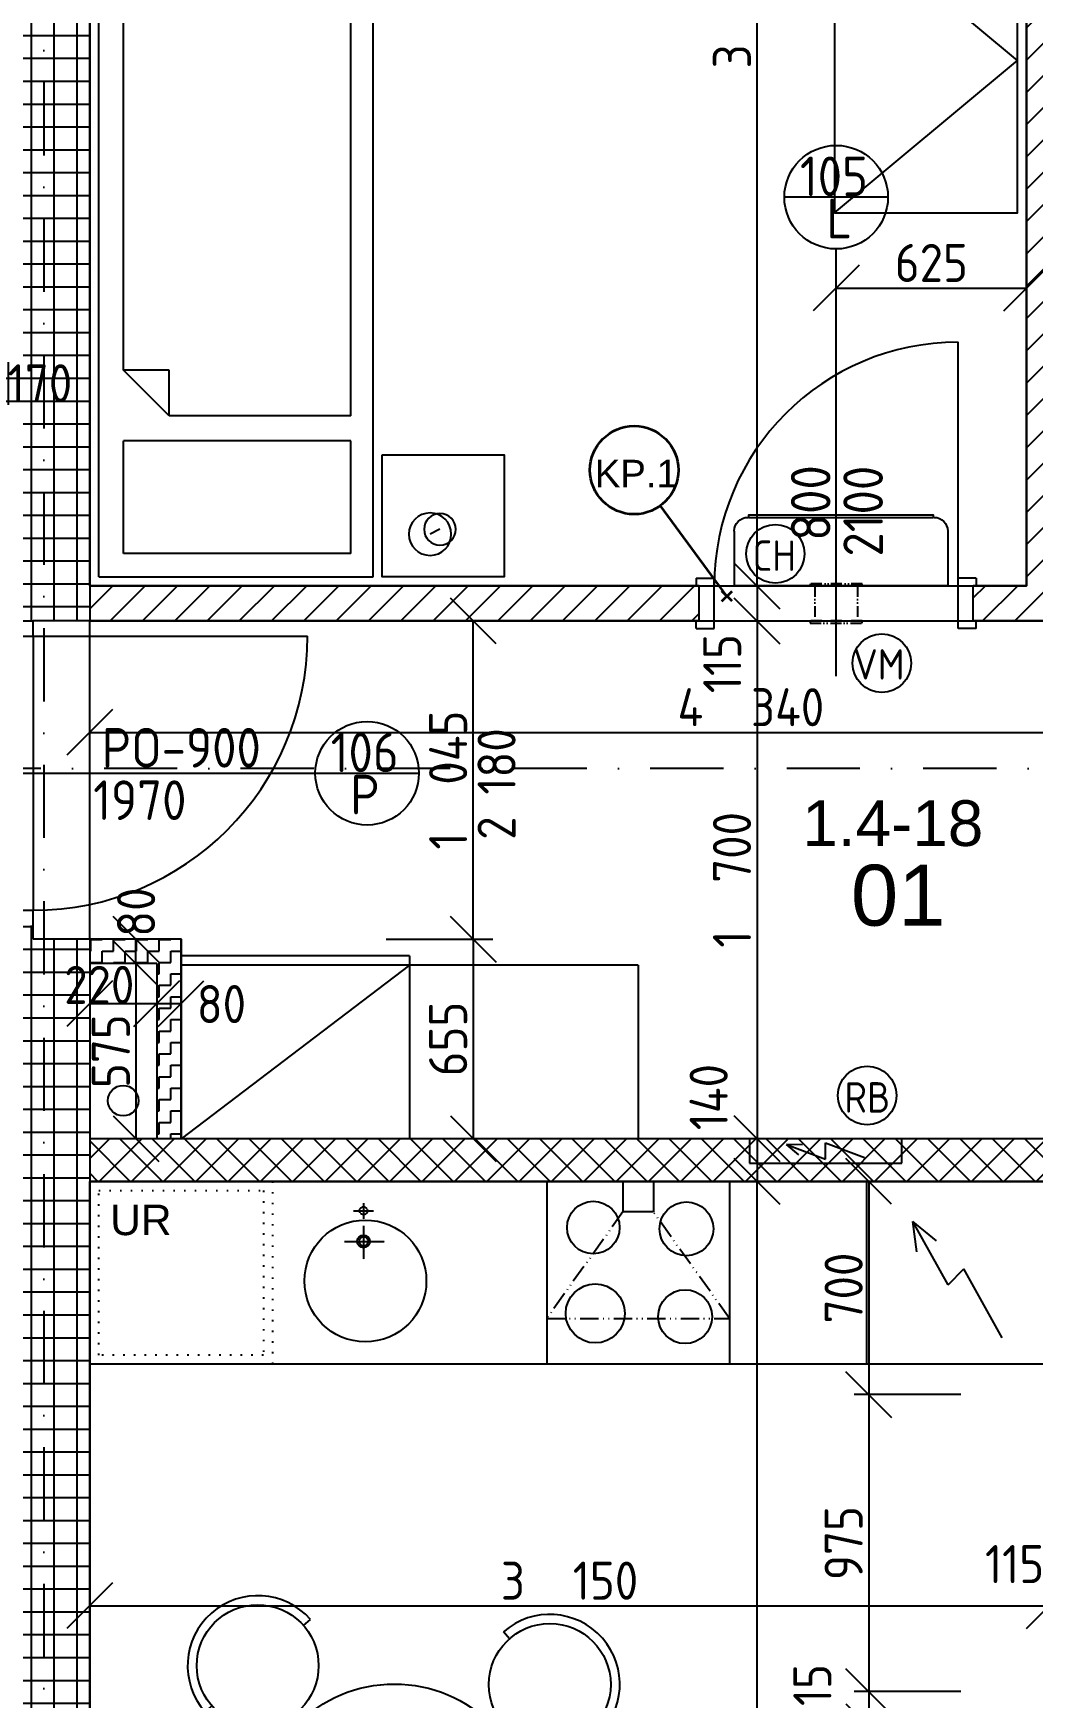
# Model space of a CAD drawing. Extents: x 4511820 to 5180432, y -1526536 to -944957.
# Drawn here: x 5136157 to 5139437, y -1293860 to -1288396 of the extents above; entities that cross this region are included whole.
import ezdxf

# ---------------------------------------------------------------- set-up
doc = ezdxf.new("R2010")
doc.units = 0
doc.header["$MEASUREMENT"] = 0
for name, pattern in [('ACAD_ISO07W100', [3.5, 0.5, -3]), ('ACAD_ISO12W100', [22, 12, -3, 0.5, -3, 0.5, -3]), ('BODKOCIARKOVANA_3', [5.6, 3, -1.3, 0, -1.3]), ('DASHED', [0.75, 0.5, -0.25])]:
    doc.linetypes.add(name, pattern=pattern)
doc.layers.get('0').update_dxf_attribs({"linetype": 'CONTINUOUS'})
doc.layers.get('Defpoints').update_dxf_attribs({"color": 61, "linetype": 'CONTINUOUS'})
for name, color, linetype in [('DVERE', 45, 'CONTINUOUS'), ('KÓTY', 4, 'CONTINUOUS'), ('MÚRY', 1, 'CONTINUOUS'), ('osi', 253, 'CONTINUOUS'), ('Plochy', 41, 'CONTINUOUS'), ('POPIS', 7, 'CONTINUOUS'), ('TENKÁ', 7, 'CONTINUOUS'), ('ZARIADENIE', 47, 'CONTINUOUS'), ('ZARIADENIE1', 145, 'CONTINUOUS'), ('ZZ-chladenie', 133, 'CONTINUOUS'), ('ZZ-elektro', 221, 'CONTINUOUS'), ('zz-vetr', 52, 'CONTINUOUS'), ('ŠRAFY', 82, 'CONTINUOUS')]:
    doc.layers.add(name, color=color, linetype=linetype)
doc.layers.add('preklady', color=74, linetype='CONTINUOUS', lineweight=35)
doc.styles.add('ARIAL', font='arial.ttf')
doc.styles.add('STYLE1', font='isocp.shx')
doc.dimstyles.new('STANDARD-50', dxfattribs={"dimtxt": 125, "dimasz": 150, "dimexe": 10, "dimexo": 200, "dimgap": 20, "dimtad": 1, "dimdsep": 46, "dimlunit": 6, "dimtxsty": 'STYLE1', "dimblk1": 'OBLIQUE', "dimblk2": 'OBLIQUE', "dimsah": 1, "dimcen": 2.5, "dimse1": 1, "dimse2": 1, "dimadec": 0, "dimazin": 0, "dimtfac": 1, "dimtmove": 1, "dimatfit": 3, "dimldrblk": 'OBLIQUE', "dimfxl": 1, "dimtolj": 1, "dimtzin": 0, "dimarcsym": 0})
pattern_1 = [(90, (-3307273.674, 493071.734), (-75, 1e-14), []), (180, (-3307273.674, 493071.734), (-1e-14, -75), [])]
pattern_2 = [(45, (515270.5, 128041), (-53.0330086, 53.0330086), [])]

# ---------------------------------------------------------------- blocks, each defined once
blk = doc.blocks.new('stol kruh')
at = {"layer": 'ZARIADENIE', "ltscale": 0.25}
for p, q in [((4441014, -1342243.9), (4441036.5, -1342224.1)), ((4441690.1, -1342287.3), (4441670.3, -1342264.8)), ((4440690.9, -1342527.6), (4440713.4, -1342507.8)), ((4441974.3, -1342610), (4441954.5, -1342587.5)), ((4440650.1, -1343161.8), (4440670, -1343184.3)), ((4441910.8, -1343263.8), (4441933.3, -1343244)), ((4440934.3, -1343484.5), (4440954.1, -1343507)), ((4441588.1, -1343548), (4441610.6, -1343528.2))]:
    blk.add_line(p, q, dxfattribs=at)
for centre, radius in [((4440863.7, -1342375.8), 200), ((4441822.3, -1342437.4), 200), ((4441312.2, -1342885.9), 450), ((4440802.1, -1343334.4), 200), ((4441760.7, -1343396), 200)]:
    blk.add_circle(centre, radius, dxfattribs=at)
for centre, start, end in [((4440863.7, -1342375.8), 41.2828, 221.2828), ((4441822.3, -1342437.4), 311.3675, 131.3675), ((4440802.1, -1343334.4), 131.3675, 311.3675), ((4441760.7, -1343396), 221.3675, 41.3675)]:
    blk.add_arc(centre, 230, start, end, dxfattribs=at)
blk = doc.blocks.new('JEDNOPOSTEL')
at = {"layer": 'ZARIADENIE', "ltscale": 0.25}
for p, q in [((4449069, -1322230.2), (4447069, -1322230.2)), ((4447069, -1323130.2), (4447069, -1322230.2)), ((4449069, -1322230.2), (4449069, -1323130.2)), ((4449069, -1323130.2), (4447069, -1323130.2)), ((4448913, -1323349.6), (4448929.1, -1323317.4))]:
    blk.add_line(p, q, dxfattribs=at)
at = {"layer": 'ZARIADENIE', "color": 76, "ltscale": 0.25}
for p, q in [((4448390.6, -1322311.3), (4447130.6, -1322311.3)), ((4447130.6, -1323056.9), (4447130.6, -1322311.3)), ((4448540.6, -1322461.3), (4448390.6, -1322311.3)), ((4448390.6, -1322461.3), (4448390.6, -1322311.3)), ((4448992.6, -1322311.3), (4448623.3, -1322311.3)), ((4448623.3, -1323056.9), (4448623.3, -1322311.3)), ((4448992.6, -1323056.9), (4448992.6, -1322311.3)), ((4448540.6, -1322461.3), (4448390.6, -1322461.3)), ((4448540.6, -1323056.9), (4448540.6, -1322461.3)), ((4448540.6, -1323056.9), (4447130.6, -1323056.9)), ((4448992.6, -1323056.9), (4448623.3, -1323056.9))]:
    blk.add_line(p, q, dxfattribs=at)
at = {"layer": 'ZARIADENIE'}
blk.add_lwpolyline([(4448669, -1323160.2), (4448669, -1323560.2), (4449069, -1323560.2), (4449069, -1323160.2)], close=True, dxfattribs=at)
at = {"layer": 'ZARIADENIE', "ltscale": 0.25}
for centre, radius in [((4448929.1, -1323317.4), 69.7), ((4448913, -1323349.6), 51.9)]:
    blk.add_circle(centre, radius, dxfattribs=at)
blk = doc.blocks.new('SKRINA')
at = {"layer": 'ZARIADENIE'}
for p, q in [((4449069, -1324645.2), (4448469, -1324145.2)), ((4448469, -1325145.2), (4449069, -1324645.2))]:
    blk.add_line(p, q, dxfattribs=at)
blk.add_lwpolyline([(4448469, -1324145.2), (4448469, -1325145.2), (4449069, -1325145.2), (4449069, -1324145.2)], close=True, dxfattribs=at)
blk = doc.blocks.new('_OBLIQUE')
at = {"color": 0, "linetype": 'ByBlock'}
blk.add_line((-0.5, -0.5), (0.5, 0.5), dxfattribs=at)
blk = doc.blocks.new('*D25329')
at = {"layer": 'Defpoints', "color": 0}
for p in [(5138533, -1286325.2), (5138644, -1286325.2), (5138644, -1290210.2)]:
    blk.add_point(p, dxfattribs=at)
at = {"layer": 'KÓTY', "color": 0, "lineweight": -2}
blk.add_line((5138533, -1290210.2), (5138533, -1286325.2), dxfattribs=at)
at = {"layer": 'KÓTY', "color": 0, "linetype": 'ByBlock', "lineweight": -2, "xscale": 150, "yscale": 150, "zscale": 150}
for p, rotation in [((5138533, -1286325.2), 90), ((5138533, -1290210.2), 270)]:
    blk.add_blockref('_OBLIQUE', p, dxfattribs=dict(at, rotation=rotation))
at = {"layer": 'KÓTY', "color": 0, "insert": (5138450.5, -1288267.7), "char_height": 125, "attachment_point": 5, "rotation": 90, "style": 'STYLE1'}
blk.add_mtext('\\A1;3ﾠ885', dxfattribs=at)
blk = doc.blocks.new('*D25330')
at = {"layer": 'Defpoints', "color": 0}
for p in [(5139417.5, -1289232.5), (5138792.5, -1289517.4), (5139417.5, -1289517.4)]:
    blk.add_point(p, dxfattribs=at)
at = {"layer": 'KÓTY', "color": 0, "lineweight": -2}
blk.add_line((5138792.5, -1289232.5), (5139417.5, -1289232.5), dxfattribs=at)
at = {"layer": 'KÓTY', "color": 0, "linetype": 'ByBlock', "lineweight": -2, "xscale": 150, "yscale": 150, "zscale": 150, "rotation": 180}
blk.add_blockref('_OBLIQUE', (5138792.5, -1289232.5), dxfattribs=at)
at = {"layer": 'KÓTY', "color": 0, "linetype": 'ByBlock', "lineweight": -2, "xscale": 150, "yscale": 150, "zscale": 150}
blk.add_blockref('_OBLIQUE', (5139417.5, -1289232.5), dxfattribs=at)
at = {"layer": 'KÓTY', "color": 0, "insert": (5139105, -1289150), "char_height": 125, "attachment_point": 5, "style": 'STYLE1'}
blk.add_mtext('\\A1;625', dxfattribs=at)
blk = doc.blocks.new('*D25332')
at = {"layer": 'Defpoints', "color": 0}
for p in [(5138533, -1290210.2), (5138533, -1290325.2), (5138533, -1290325.2)]:
    blk.add_point(p, dxfattribs=at)
at = {"layer": 'KÓTY', "color": 0, "lineweight": -2}
blk.add_line((5138533, -1290210.2), (5138533, -1290325.2), dxfattribs=at)
at = {"layer": 'KÓTY', "color": 0, "linetype": 'ByBlock', "lineweight": -2, "xscale": 150, "yscale": 150, "zscale": 150}
for p, rotation in [((5138533, -1290210.2), 90), ((5138533, -1290325.2), 270)]:
    blk.add_blockref('_OBLIQUE', p, dxfattribs=dict(at, rotation=rotation))
at = {"layer": 'KÓTY', "color": 0, "insert": (5138418.5, -1290465.5), "char_height": 125, "attachment_point": 5, "rotation": 90, "style": 'STYLE1'}
blk.add_mtext('\\A1;115', dxfattribs=at)
blk = doc.blocks.new('*D25333')
at = {"layer": 'Defpoints', "color": 0}
for p in [(5138533, -1290325.2), (5138533, -1292025.2), (5138533, -1292025.2)]:
    blk.add_point(p, dxfattribs=at)
at = {"layer": 'KÓTY', "color": 0, "lineweight": -2}
blk.add_line((5138533, -1290325.2), (5138533, -1292025.2), dxfattribs=at)
at = {"layer": 'KÓTY', "color": 0, "linetype": 'ByBlock', "lineweight": -2, "xscale": 150, "yscale": 150, "zscale": 150}
for p, rotation in [((5138533, -1290325.2), 90), ((5138533, -1292025.2), 270)]:
    blk.add_blockref('_OBLIQUE', p, dxfattribs=dict(at, rotation=rotation))
at = {"layer": 'KÓTY', "color": 0, "insert": (5138450.5, -1291175.2), "char_height": 125, "attachment_point": 5, "rotation": 90, "style": 'STYLE1'}
blk.add_mtext('\\A1;1ﾠ700', dxfattribs=at)
blk = doc.blocks.new('*D25334')
at = {"layer": 'Defpoints', "color": 0}
for p in [(5138533, -1292025.2), (5138533, -1292165.2), (5138533, -1292165.2)]:
    blk.add_point(p, dxfattribs=at)
at = {"layer": 'KÓTY', "color": 0, "lineweight": -2}
blk.add_line((5138533, -1292025.2), (5138533, -1292165.2), dxfattribs=at)
at = {"layer": 'KÓTY', "color": 0, "linetype": 'ByBlock', "lineweight": -2, "xscale": 150, "yscale": 150, "zscale": 150}
for p, rotation in [((5138533, -1292025.2), 90), ((5138533, -1292165.2), 270)]:
    blk.add_blockref('_OBLIQUE', p, dxfattribs=dict(at, rotation=rotation))
at = {"layer": 'KÓTY', "color": 0, "insert": (5138374, -1291888.5), "char_height": 125, "attachment_point": 5, "rotation": 90, "style": 'STYLE1'}
blk.add_mtext('\\A1;140', dxfattribs=at)
blk = doc.blocks.new('*D25335')
at = {"layer": 'Defpoints', "color": 0}
for p in [(5138899.5, -1292165.2), (5138899.5, -1292865.2), (5139310.5, -1292865.2)]:
    blk.add_point(p, dxfattribs=at)
at = {"layer": 'KÓTY', "color": 0, "lineweight": -2}
blk.add_line((5138899.5, -1292165.2), (5138899.5, -1292865.2), dxfattribs=at)
at = {"layer": 'KÓTY', "color": 0, "linetype": 'ByBlock', "lineweight": -2, "xscale": 150, "yscale": 150, "zscale": 150}
for p, rotation in [((5138899.5, -1292165.2), 90), ((5138899.5, -1292865.2), 270)]:
    blk.add_blockref('_OBLIQUE', p, dxfattribs=dict(at, rotation=rotation))
at = {"layer": 'KÓTY', "color": 0, "insert": (5138817, -1292515.2), "char_height": 125, "attachment_point": 5, "rotation": 90, "style": 'STYLE1'}
blk.add_mtext('\\A1;700', dxfattribs=at)
blk = doc.blocks.new('*D25336')
at = {"layer": 'Defpoints', "color": 0}
for p in [(5139310.5, -1292865.2), (5138899.5, -1293840.2), (5139310.5, -1293840.2)]:
    blk.add_point(p, dxfattribs=at)
at = {"layer": 'KÓTY', "color": 0, "lineweight": -2}
blk.add_line((5138899.5, -1292865.2), (5138899.5, -1293840.2), dxfattribs=at)
at = {"layer": 'KÓTY', "color": 0, "linetype": 'ByBlock', "lineweight": -2, "xscale": 150, "yscale": 150, "zscale": 150}
for p, rotation in [((5138899.5, -1292865.2), 90), ((5138899.5, -1293840.2), 270)]:
    blk.add_blockref('_OBLIQUE', p, dxfattribs=dict(at, rotation=rotation))
at = {"layer": 'KÓTY', "color": 0, "insert": (5138817, -1293352.7), "char_height": 125, "attachment_point": 5, "rotation": 90, "style": 'STYLE1'}
blk.add_mtext('\\A1;975', dxfattribs=at)
blk = doc.blocks.new('*D25337')
at = {"layer": 'Defpoints', "color": 0}
for p in [(5139310.5, -1293840.2), (5138899.5, -1293955.2), (5139310.5, -1293955.2)]:
    blk.add_point(p, dxfattribs=at)
at = {"layer": 'KÓTY', "color": 0, "lineweight": -2}
blk.add_line((5138899.5, -1293840.2), (5138899.5, -1293955.2), dxfattribs=at)
at = {"layer": 'KÓTY', "color": 0, "linetype": 'ByBlock', "lineweight": -2, "xscale": 150, "yscale": 150, "zscale": 150}
for p, rotation in [((5138899.5, -1293840.2), 90), ((5138899.5, -1293955.2), 270)]:
    blk.add_blockref('_OBLIQUE', p, dxfattribs=dict(at, rotation=rotation))
at = {"layer": 'KÓTY', "color": 0, "insert": (5138714.5, -1293846.9), "char_height": 125, "attachment_point": 5, "rotation": 90, "style": 'STYLE1'}
blk.add_mtext('\\A1;115', dxfattribs=at)
blk = doc.blocks.new('*D25341')
at = {"layer": 'Defpoints', "color": 0}
for p in [(5138533, -1292165.2), (5138533, -1292165.2), (5138533, -1298010.2)]:
    blk.add_point(p, dxfattribs=at)
at = {"layer": 'KÓTY', "color": 0, "lineweight": -2}
blk.add_line((5138533, -1298010.2), (5138533, -1292165.2), dxfattribs=at)
at = {"layer": 'KÓTY', "color": 0, "linetype": 'ByBlock', "lineweight": -2, "xscale": 150, "yscale": 150, "zscale": 150}
for p, rotation in [((5138533, -1292165.2), 90), ((5138533, -1298010.2), 270)]:
    blk.add_blockref('_OBLIQUE', p, dxfattribs=dict(at, rotation=rotation))
at = {"layer": 'KÓTY', "color": 0, "insert": (5138450.5, -1295087.7), "char_height": 125, "attachment_point": 5, "rotation": 90, "style": 'STYLE1'}
blk.add_mtext('\\A1;5ﾠ845', dxfattribs=at)
blk = doc.blocks.new('*D25342')
at = {"layer": 'Defpoints', "color": 0}
for p in [(5136342.5, -1292165.2), (5139492.5, -1292165.2), (5139492.5, -1293558.5)]:
    blk.add_point(p, dxfattribs=at)
at = {"layer": 'KÓTY', "color": 0, "lineweight": -2}
blk.add_line((5136342.5, -1293558.5), (5139492.5, -1293558.5), dxfattribs=at)
at = {"layer": 'KÓTY', "color": 0, "linetype": 'ByBlock', "lineweight": -2, "xscale": 150, "yscale": 150, "zscale": 150, "rotation": 180}
blk.add_blockref('_OBLIQUE', (5136342.5, -1293558.5), dxfattribs=at)
at = {"layer": 'KÓTY', "color": 0, "linetype": 'ByBlock', "lineweight": -2, "xscale": 150, "yscale": 150, "zscale": 150}
blk.add_blockref('_OBLIQUE', (5139492.5, -1293558.5), dxfattribs=at)
at = {"layer": 'KÓTY', "color": 0, "insert": (5137917.5, -1293476), "char_height": 125, "attachment_point": 5, "style": 'STYLE1'}
blk.add_mtext('\\A1;3ﾠ150', dxfattribs=at)
blk = doc.blocks.new('*D25343')
at = {"layer": 'Defpoints', "color": 0}
for p in [(5139492.5, -1292865.2), (5139607.5, -1292865.2), (5139607.5, -1293558.5)]:
    blk.add_point(p, dxfattribs=at)
at = {"layer": 'KÓTY', "color": 0, "lineweight": -2}
blk.add_line((5139492.5, -1293558.5), (5139607.5, -1293558.5), dxfattribs=at)
at = {"layer": 'KÓTY', "color": 0, "linetype": 'ByBlock', "lineweight": -2, "xscale": 150, "yscale": 150, "zscale": 150, "rotation": 180}
blk.add_blockref('_OBLIQUE', (5139492.5, -1293558.5), dxfattribs=at)
at = {"layer": 'KÓTY', "color": 0, "linetype": 'ByBlock', "lineweight": -2, "xscale": 150, "yscale": 150, "zscale": 150}
blk.add_blockref('_OBLIQUE', (5139607.5, -1293558.5), dxfattribs=at)
at = {"layer": 'KÓTY', "color": 0, "insert": (5139378, -1293421.5), "char_height": 125, "attachment_point": 5, "style": 'STYLE1'}
blk.add_mtext('\\A1;115', dxfattribs=at)
blk = doc.blocks.new('*D25359')
at = {"layer": 'Defpoints', "color": 0}
for p in [(5136642.5, -1291370.2), (5136642.5, -1292025.2), (5137601.5, -1292025.2)]:
    blk.add_point(p, dxfattribs=at)
at = {"layer": 'KÓTY', "color": 0, "lineweight": -2}
blk.add_line((5137601.5, -1291370.2), (5137601.5, -1292025.2), dxfattribs=at)
at = {"layer": 'KÓTY', "color": 0, "linetype": 'ByBlock', "lineweight": -2, "xscale": 150, "yscale": 150, "zscale": 150}
for p, rotation in [((5137601.5, -1291370.2), 90), ((5137601.5, -1292025.2), 270)]:
    blk.add_blockref('_OBLIQUE', p, dxfattribs=dict(at, rotation=rotation))
at = {"layer": 'KÓTY', "color": 0, "insert": (5137519, -1291697.7), "char_height": 125, "attachment_point": 5, "rotation": 90, "style": 'STYLE1'}
blk.add_mtext('\\A1;655', dxfattribs=at)
blk = doc.blocks.new('*D25360')
at = {"layer": 'Defpoints', "color": 0}
for p in [(5136642.5, -1290325.2), (5137601.5, -1290325.2), (5136642.5, -1291370.2)]:
    blk.add_point(p, dxfattribs=at)
at = {"layer": 'KÓTY', "color": 0, "lineweight": -2}
blk.add_line((5137601.5, -1291370.2), (5137601.5, -1290325.2), dxfattribs=at)
at = {"layer": 'KÓTY', "color": 0, "linetype": 'ByBlock', "lineweight": -2, "xscale": 150, "yscale": 150, "zscale": 150}
for p, rotation in [((5137601.5, -1290325.2), 90), ((5137601.5, -1291370.2), 270)]:
    blk.add_blockref('_OBLIQUE', p, dxfattribs=dict(at, rotation=rotation))
at = {"layer": 'KÓTY', "color": 0, "insert": (5137519, -1290847.7), "char_height": 125, "attachment_point": 5, "rotation": 90, "style": 'STYLE1'}
blk.add_mtext('\\A1;1ﾠ045', dxfattribs=at)
blk = doc.blocks.new('*D25370')
at = {"layer": 'Defpoints', "color": 0}
for p in [(5136342.5, -1291450.2), (5136342.5, -1292025.2), (5136494.5, -1292025.2)]:
    blk.add_point(p, dxfattribs=at)
at = {"layer": 'KÓTY', "color": 0, "lineweight": -2}
blk.add_line((5136494.5, -1291450.2), (5136494.5, -1292025.2), dxfattribs=at)
at = {"layer": 'KÓTY', "color": 0, "linetype": 'ByBlock', "lineweight": -2, "xscale": 150, "yscale": 150, "zscale": 150}
for p, rotation in [((5136494.5, -1291450.2), 90), ((5136494.5, -1292025.2), 270)]:
    blk.add_blockref('_OBLIQUE', p, dxfattribs=dict(at, rotation=rotation))
at = {"layer": 'KÓTY', "color": 0, "insert": (5136412, -1291737.7), "char_height": 125, "attachment_point": 5, "rotation": 90, "style": 'STYLE1'}
blk.add_mtext('\\A1;575', dxfattribs=at)
blk = doc.blocks.new('*D25371')
at = {"layer": 'Defpoints', "color": 0}
for p in [(5136494.5, -1291370.2), (5136494.5, -1291370.2), (5136494.5, -1291450.2)]:
    blk.add_point(p, dxfattribs=at)
at = {"layer": 'KÓTY', "color": 0, "lineweight": -2}
blk.add_line((5136494.5, -1291450.2), (5136494.5, -1291370.2), dxfattribs=at)
at = {"layer": 'KÓTY', "color": 0, "linetype": 'ByBlock', "lineweight": -2, "xscale": 150, "yscale": 150, "zscale": 150}
for p, rotation in [((5136494.5, -1291370.2), 90), ((5136494.5, -1291450.2), 270)]:
    blk.add_blockref('_OBLIQUE', p, dxfattribs=dict(at, rotation=rotation))
at = {"layer": 'KÓTY', "color": 0, "insert": (5136495, -1291281), "char_height": 125, "attachment_point": 5, "rotation": 90, "style": 'STYLE1'}
blk.add_mtext('\\A1;80', dxfattribs=at)
blk = doc.blocks.new('*D25372')
at = {"layer": 'Defpoints', "color": 0}
for p in [(5136342.5, -1291450.2), (5136562.5, -1291450.2), (5136562.5, -1291581.5)]:
    blk.add_point(p, dxfattribs=at)
at = {"layer": 'KÓTY', "color": 0, "lineweight": -2}
blk.add_line((5136342.5, -1291581.5), (5136562.5, -1291581.5), dxfattribs=at)
at = {"layer": 'KÓTY', "color": 0, "linetype": 'ByBlock', "lineweight": -2, "xscale": 150, "yscale": 150, "zscale": 150, "rotation": 180}
blk.add_blockref('_OBLIQUE', (5136342.5, -1291581.5), dxfattribs=at)
at = {"layer": 'KÓTY', "color": 0, "linetype": 'ByBlock', "lineweight": -2, "xscale": 150, "yscale": 150, "zscale": 150}
blk.add_blockref('_OBLIQUE', (5136562.5, -1291581.5), dxfattribs=at)
at = {"layer": 'KÓTY', "color": 0, "insert": (5136374, -1291520), "char_height": 125, "attachment_point": 5, "style": 'STYLE1'}
blk.add_mtext('\\A1;220', dxfattribs=at)
blk = doc.blocks.new('*D25373')
at = {"layer": 'Defpoints', "color": 0}
for p in [(5136562.5, -1291450.2), (5136642.5, -1291450.2), (5136642.5, -1291581.5)]:
    blk.add_point(p, dxfattribs=at)
at = {"layer": 'KÓTY', "color": 0, "lineweight": -2}
blk.add_line((5136562.5, -1291581.5), (5136642.5, -1291581.5), dxfattribs=at)
at = {"layer": 'KÓTY', "color": 0, "linetype": 'ByBlock', "lineweight": -2, "xscale": 150, "yscale": 150, "zscale": 150, "rotation": 180}
blk.add_blockref('_OBLIQUE', (5136562.5, -1291581.5), dxfattribs=at)
at = {"layer": 'KÓTY', "color": 0, "linetype": 'ByBlock', "lineweight": -2, "xscale": 150, "yscale": 150, "zscale": 150}
blk.add_blockref('_OBLIQUE', (5136642.5, -1291581.5), dxfattribs=at)
at = {"layer": 'KÓTY', "color": 0, "insert": (5136775, -1291583), "char_height": 125, "attachment_point": 5, "style": 'STYLE1'}
blk.add_mtext('\\A1;80', dxfattribs=at)
blk = doc.blocks.new('*D25374')
at = {"layer": 'Defpoints', "color": 0}
for p in [(5136342.5, -1290325.2), (5140682.5, -1290325.2), (5140682.5, -1290691)]:
    blk.add_point(p, dxfattribs=at)
at = {"layer": 'KÓTY', "color": 0, "lineweight": -2}
blk.add_line((5136342.5, -1290691), (5140682.5, -1290691), dxfattribs=at)
at = {"layer": 'KÓTY', "color": 0, "linetype": 'ByBlock', "lineweight": -2, "xscale": 150, "yscale": 150, "zscale": 150, "rotation": 180}
blk.add_blockref('_OBLIQUE', (5136342.5, -1290691), dxfattribs=at)
at = {"layer": 'KÓTY', "color": 0, "linetype": 'ByBlock', "lineweight": -2, "xscale": 150, "yscale": 150, "zscale": 150}
blk.add_blockref('_OBLIQUE', (5140682.5, -1290691), dxfattribs=at)
at = {"layer": 'KÓTY', "color": 0, "insert": (5138512.5, -1290608.5), "char_height": 125, "attachment_point": 5, "style": 'STYLE1'}
blk.add_mtext('\\A1;4ﾠ340', dxfattribs=at)
blk = doc.blocks.new('*D25466')
at = {"layer": 'Defpoints', "color": 0}
for p in [(5135872.5, -1289625.2), (5136042.5, -1289625.2), (5135872.5, -1289693)]:
    blk.add_point(p, dxfattribs=at)
at = {"layer": 'KÓTY', "color": 0, "lineweight": -2}
blk.add_line((5136042.5, -1289693), (5135872.5, -1289693), dxfattribs=at)
at = {"layer": 'KÓTY', "color": 0, "linetype": 'ByBlock', "lineweight": -2, "xscale": 150, "yscale": 150, "zscale": 150, "rotation": 180}
blk.add_blockref('_OBLIQUE', (5135872.5, -1289693), dxfattribs=at)
at = {"layer": 'KÓTY', "color": 0, "linetype": 'ByBlock', "lineweight": -2, "xscale": 150, "yscale": 150, "zscale": 150}
blk.add_blockref('_OBLIQUE', (5136042.5, -1289693), dxfattribs=at)
at = {"layer": 'KÓTY', "color": 0, "insert": (5136179.5, -1289545), "char_height": 125, "attachment_point": 5, "style": 'STYLE1'}
blk.add_mtext('\\A1;170', dxfattribs=at)
blk = doc.blocks.new('chladn1')
at = {"layer": 'ZZ-chladenie'}
for p, q in [((5354905.5, -1014715.3), (5355085.5, -1014715.3)), ((5355085.5, -1015416.4), (5355085.5, -1014715.3)), ((5354905.5, -1015416.4), (5355085.5, -1015416.4))]:
    blk.add_line(p, q, dxfattribs=at)
blk.add_lwpolyline([(5354860.5, -1015370), (5354853.8, -1015370), (5354853.8, -1014762.8), (5354860.5, -1014762.8)], close=True, dxfattribs=at)
for centre, start, end in [((5354905.5, -1014760.3), 90, 180), ((5354905.5, -1015371.4), 180, 270)]:
    blk.add_arc(centre, 45, start, end, dxfattribs=at)

msp = doc.modelspace()

# ---------------------------------------------------------------- hatches: boundary and pattern name
at = {"layer": 'ŠRAFY', "ltscale": 0.25}
h = msp.add_hatch(dxfattribs=at)
h.set_pattern_fill('ANSI37', color=256, scale=600, angle=45)
h.set_pattern_definition(pattern_1)
h.paths.add_polyline_path([(5136157.5, -1290325.191), (5136342.5, -1290325.191), (5136342.5, -1290210.191), (5136342.5, -1286325.191), (5136042.5, -1286325.191), (5136042.5, -1289510.191), (5136042.5, -1289625.191), (5136042.5, -1289875.191), (5136042.5, -1289990.191), (5136042.5, -1290325.191)])
h = msp.add_hatch(dxfattribs=at)
h.set_pattern_fill('ANSI31', color=256, scale=600, style=0)
h.set_pattern_definition(pattern_2)
h.paths.add_polyline_path([(5139417.5, -1290210.191), (5139242.5, -1290210.191), (5139242.5, -1290325.191), (5139417.5, -1290325.191), (5139632.5, -1290325.191), (5139632.5, -1290210.191), (5139532.5, -1290210.191), (5139532.5, -1286325.191), (5139417.5, -1286325.191)])
h = msp.add_hatch(dxfattribs=at)
h.set_pattern_fill('ANSI31', color=256, scale=600, style=0)
h.set_pattern_definition(pattern_2)
h.paths.add_polyline_path([(5138052.5, -1290325.191), (5138227.5, -1290325.191), (5138332.5, -1290325.191), (5138342.5, -1290325.191), (5138342.5, -1290210.191), (5138332.5, -1290210.191), (5138202.5, -1290210.191), (5138167.5, -1290210.191), (5136342.5, -1290210.191), (5136342.5, -1290325.191)])
h = msp.add_hatch(dxfattribs=at)
h.set_pattern_fill('ANSI37', color=256, scale=600, angle=45)
h.set_pattern_definition(pattern_1)
h.paths.add_polyline_path([(5136042.5, -1291325.191), (5136042.5, -1291440.191), (5136042.5, -1293715.191), (5136042.5, -1293740.191), (5136042.5, -1293855.191), (5136042.5, -1294755.191), (5136042.5, -1294855.191), (5136042.5, -1294970.191), (5136042.5, -1299245.191), (5136342.5, -1299245.191), (5136342.5, -1298185.191), (5136342.5, -1298010.191), (5136342.5, -1292765.191), (5136342.5, -1292165.191), (5136342.5, -1292025.191), (5136342.5, -1291450.191), (5136342.5, -1291370.191), (5136157.5, -1291370.191), (5136157.5, -1291325.191)])
h = msp.add_hatch(dxfattribs=at)
h.set_pattern_fill('ZIGZAG', color=256, scale=300, style=0)
h.set_pattern_definition([(0, (-68841.5, 128041), (37.5, 37.5), [37.5, -37.5]), (90, (-68804, 128041), (-37.5, 37.5), [37.5, -37.5])])
h.paths.add_polyline_path([(5136642.5, -1291455.191), (5136642.5, -1291425.191), (5136642.5, -1291370.191), (5136342.5, -1291370.191), (5136342.5, -1291450.191), (5136562.5, -1291450.191), (5136562.5, -1292025.191), (5136642.5, -1292025.191)])
h = msp.add_hatch(dxfattribs=at)
h.set_pattern_fill('ANSI37', color=256, scale=600, style=0)
h.set_pattern_definition([(45, (-2973754.684, 351431.784), (-53.0330086, 53.0330086), []), (135, (-2973754.684, 351431.784), (-53.0330086, -53.0330086), [])])
h.paths.add_polyline_path([(5139607.5, -1292025.191), (5136642.5, -1292025.191), (5136562.5, -1292025.191), (5136342.5, -1292025.191), (5136342.5, -1292165.191), (5139492.5, -1292165.191), (5139607.5, -1292165.191)])

# ---------------------------------------------------------------- linework, layer by layer
at = {"layer": 'DVERE', "ltscale": 0.25}
for p, q in [((5138962.5, -1288934.035), (5138622.5, -1288934.035)), ((5138792.5, -1290506.691), (5138792.5, -1289104.035)), ((5139192.5, -1290210.191), (5139192.5, -1289410.191)), ((5138332.5, -1290185.191), (5138392.5, -1290185.191)), ((5138332.5, -1290185.191), (5138332.5, -1290210.191)), ((5138392.5, -1290350.191), (5138392.5, -1290185.191)), ((5139252.5, -1290185.191), (5139192.5, -1290185.191)), ((5139192.5, -1290350.191), (5139192.5, -1290185.191)), ((5139252.5, -1290185.191), (5139252.5, -1290210.191)), ((5138392.5, -1290210.191), (5139192.5, -1290210.191)), ((5138332.5, -1290350.191), (5138332.5, -1290325.191)), ((5138332.5, -1290350.191), (5138392.5, -1290350.191)), ((5138392.5, -1290325.191), (5139192.5, -1290325.191)), ((5139252.5, -1290350.191), (5139192.5, -1290350.191)), ((5139252.5, -1290350.191), (5139252.5, -1290325.191)), ((5135680.344, -1290825.191), (5137083, -1290825.191)), ((5137083, -1290825.191), (5137423, -1290825.191)), ((5137083, -1290825.191), (5137423, -1290825.191))]:
    msp.add_line(p, q, dxfattribs=at)
at = {"layer": 'DVERE'}
for q in [(5136157.5, -1291275.191), (5137057.5, -1290375.191)]:
    msp.add_line((5136157.5, -1290375.191), q, dxfattribs=at)
at = {"layer": 'DVERE', "ltscale": 0.25}
for centre in [(5138792.5, -1288934.035), (5137253, -1290825.191)]:
    msp.add_circle(centre, 170, dxfattribs=at)
msp.add_arc((5139192.5, -1290210.191), 800, 90, 180, dxfattribs=at)
at = {"layer": 'DVERE'}
msp.add_arc((5136157.5, -1290375.191), 900, 270, 0, dxfattribs=at)
at = {"layer": 'KÓTY', "ltscale": 25}
msp.add_line((5137316.097, -1291370.191), (5137666.097, -1291370.191), dxfattribs=at)
at = {"layer": 'KÓTY', "ltscale": 0.25}
for p, q in [((5139201.903, -1292865.191), (5138851.903, -1292865.191)), ((5139201.903, -1293840.191), (5138851.903, -1293840.191))]:
    msp.add_line(p, q, dxfattribs=at)
at = {"layer": 'MÚRY'}
for p, q in [((5136342.5, -1290210.191), (5136342.5, -1286325.191)), ((5139417.5, -1286325.191), (5139417.5, -1290210.191)), ((5136157.5, -1290375.191), (5136157.5, -1290325.191)), ((5136042.5, -1290375.191), (5136157.5, -1290375.191)), ((5136042.5, -1291275.191), (5136157.5, -1291275.191)), ((5136157.5, -1291370.191), (5136157.5, -1291275.191)), ((5136642.5, -1291370.191), (5136157.5, -1291370.191)), ((5136642.5, -1291370.191), (5136642.5, -1292025.191)), ((5136342.5, -1291450.191), (5136342.5, -1292025.191)), ((5136562.5, -1291450.191), (5136342.5, -1291450.191)), ((5136562.5, -1291450.191), (5136562.5, -1292025.191)), ((5136342.5, -1292165.191), (5136342.5, -1298010.191))]:
    msp.add_line(p, q, dxfattribs=at)
at = {"layer": 'MÚRY', "ltscale": 0.25}
for p, q in [((5138167.5, -1290210.191), (5136342.5, -1290210.191)), ((5138342.5, -1290210.191), (5136342.5, -1290210.191)), ((5138342.5, -1290210.191), (5136342.5, -1290210.191)), ((5138342.5, -1290210.191), (5138202.5, -1290210.191)), ((5138342.5, -1290325.191), (5138342.5, -1290210.191)), ((5139242.5, -1290325.191), (5139242.5, -1290210.191)), ((5139417.5, -1290210.191), (5139242.5, -1290210.191)), ((5138052.5, -1290325.191), (5136157.5, -1290325.191)), ((5138227.5, -1290325.191), (5136157.5, -1290325.191)), ((5138342.5, -1290325.191), (5136157.5, -1290325.191)), ((5139417.5, -1290325.191), (5139242.5, -1290325.191)), ((5139632.5, -1290325.191), (5139417.5, -1290325.191)), ((5136562.5, -1292025.191), (5136342.5, -1292025.191)), ((5139607.5, -1292025.191), (5136642.5, -1292025.191)), ((5139492.5, -1292165.191), (5136342.5, -1292165.191))]:
    msp.add_line(p, q, dxfattribs=at)
at = {"layer": 'osi', "linetype": 'BODKOCIARKOVANA_3', "ltscale": 80}
for p, q in [((5136192.5, -1284972.097), (5136192.5, -1316900)), ((5157242.5, -1290810.191), (5093572.5, -1290810.191))]:
    msp.add_line(p, q, dxfattribs=at)
at = {"layer": 'Plochy'}
for points in [[(5139417.5, -1286325.191), (5136342.5, -1286325.191), (5136342.5, -1290210.191), (5139417.5, -1290210.191)], [(5136642.5, -1292025.191), (5136642.5, -1291370.191), (5136342.5, -1291370.191), (5136342.5, -1290325.191), (5140682.5, -1290325.191), (5140682.5, -1293840.191), (5139492.5, -1293840.191), (5139492.5, -1292865.191), (5139607.5, -1292865.191), (5139607.5, -1292025.191)], [(5136342.5, -1292165.191), (5139492.5, -1292165.191), (5139492.5, -1294840.191), (5139607.5, -1294840.191), (5139607.5, -1293955.191), (5142682.5, -1293955.191), (5142682.5, -1299245.191), (5139607.5, -1299245.191), (5139607.5, -1296760.191), (5139492.5, -1296760.191), (5139492.5, -1298010.191), (5136342.5, -1298010.191)]]:
    msp.add_lwpolyline(points, close=True, dxfattribs=at)
at = {"layer": 'preklady'}
for p, q in [((5138434.001, -1290244.001), (5138215.413, -1289946.807)), ((5138417.383, -1290260.617), (5138450.617, -1290227.383)), ((5138450.618, -1290260.618), (5138417.384, -1290227.384))]:
    msp.add_line(p, q, dxfattribs=at)
at = {"layer": 'preklady', "ltscale": 0.25}
msp.add_circle((5138129.5, -1289830), 145, dxfattribs=at)
at = {"layer": 'TENKÁ'}
for p, q in [((5136342.5, -1290210.191), (5136342.5, -1290325.191)), ((5136042.5, -1290325.191), (5136157.5, -1290325.191)), ((5136342.5, -1291370.191), (5136342.5, -1291450.191)), ((5136342.5, -1292025.191), (5136342.5, -1292165.191)), ((5136642.5, -1292025.191), (5136562.5, -1292025.191))]:
    msp.add_line(p, q, dxfattribs=at)
at = {"layer": 'TENKÁ', "linetype": 'ACAD_ISO12W100', "ltscale": 10}
msp.add_line((5136342.5, -1291370.191), (5136342.5, -1290325.191), dxfattribs=at)
at = {"layer": 'ZARIADENIE'}
for p, q in [((5137392.5, -1291425.191), (5136642.5, -1291425.191)), ((5138142.5, -1291455.191), (5136642.5, -1291455.191)), ((5137392.5, -1291455.191), (5136642.5, -1292025.191)), ((5137392.5, -1291425.191), (5137392.5, -1292025.191)), ((5138142.5, -1291455.191), (5138142.5, -1292025.191))]:
    msp.add_line(p, q, dxfattribs=at)
at = {"layer": 'ZARIADENIE1', "color": 8, "linetype": 'ACAD_ISO07W100', "ltscale": 10}
msp.add_line((5136942.5, -1292165.191), (5136942.5, -1292765.191), dxfattribs=at)
at = {"layer": 'ZARIADENIE1', "color": 8, "ltscale": 0.25}
for p, q in [((5137842.5, -1292165.191), (5137842.5, -1292740.191)), ((5137842.5, -1292165.191), (5137842.5, -1292765.191)), ((5138092.5, -1292165.191), (5138092.5, -1292265.191)), ((5138192.5, -1292165.191), (5138192.5, -1292265.191)), ((5138442.5, -1292165.191), (5138442.5, -1292740.191)), ((5138442.5, -1292165.191), (5138442.5, -1292765.191)), ((5138892.5, -1292165.191), (5138892.5, -1292765.191)), ((5138192.5, -1292265.191), (5138092.5, -1292265.191)), ((5139492.5, -1292765.191), (5136342.5, -1292765.191))]:
    msp.add_line(p, q, dxfattribs=at)
at = {"layer": 'ZARIADENIE1', "color": 8, "linetype": 'DASHED'}
for p, q in [((5137208.664, -1292261.537), (5137274.391, -1292261.537)), ((5137241.527, -1292236.89), (5137241.527, -1292288.924)), ((5137241.527, -1292311.296), (5137241.527, -1292420.841)), ((5137178.539, -1292361.96), (5137309.993, -1292361.96))]:
    msp.add_line(p, q, dxfattribs=at)
at = {"layer": 'ZARIADENIE1', "color": 8, "linetype": 'ACAD_ISO12W100', "ltscale": 5}
for p, q in [((5138092.5, -1292265.191), (5137842.5, -1292615.191)), ((5138442.5, -1292615.191), (5138192.5, -1292265.191)), ((5137842.5, -1292615.191), (5138442.5, -1292615.191))]:
    msp.add_line(p, q, dxfattribs=at)
at = {"layer": 'ZARIADENIE1', "color": 8}
for p, q in [((5139056.76, -1292396.531), (5139043.876, -1292297.273)), ((5139121.425, -1292360.552), (5139043.876, -1292297.273)), ((5139159.592, -1292505.249), (5139043.876, -1292297.273)), ((5139159.592, -1292505.249), (5139211.425, -1292452.377)), ((5139337.352, -1292678.703), (5139211.425, -1292452.377))]:
    msp.add_line(p, q, dxfattribs=at)
at = {"layer": 'ZARIADENIE1', "color": 8, "linetype": 'ACAD_ISO07W100', "ltscale": 10}
msp.add_lwpolyline([(5136372.5, -1292195.191), (5136912.5, -1292195.191), (5136912.5, -1292735.191), (5136372.5, -1292735.191)], close=True, dxfattribs=at)
at = {"layer": 'ZARIADENIE1', "color": 8, "linetype": 'DASHED'}
msp.add_circle((5137241.214, -1292261.537), 12.931, dxfattribs=at)
at = {"layer": 'ZARIADENIE1', "color": 8, "ltscale": 0.25}
for centre, radius in [((5137995.376, -1292316.748), 86.283), ((5138301.051, -1292320.957), 88.387), ((5137247.376, -1292492.104), 200), ((5138001.697, -1292598.745), 96.805), ((5138296.656, -1292609.267), 88.387)]:
    msp.add_circle(centre, radius, dxfattribs=at)
at = {"layer": 'ZARIADENIE1', "color": 8, "linetype": 'Continuous'}
for centre, radius in [((5137241.254, -1292362.228), 20.877), ((5137241.527, -1292361.96), 14.781)]:
    msp.add_circle(centre, radius, dxfattribs=at)
at = {"layer": 'ZZ-chladenie'}
msp.add_circle((5138592.848, -1290104.686), 96, dxfattribs=at)
at = {"layer": 'ZZ-elektro'}
for p, q in [((5138507.5, -1292025.191), (5138507.5, -1292105.191)), ((5138629.007, -1292043.79), (5138757.5, -1292092.074)), ((5138682.313, -1292045.113), (5138629.007, -1292043.79)), ((5138669.993, -1292077.899), (5138629.007, -1292043.79)), ((5138757.5, -1292092.074), (5138757.5, -1292038.361)), ((5138757.5, -1292038.361), (5138885.993, -1292086.645)), ((5139007.5, -1292105.191), (5139007.5, -1292025.191)), ((5138507.5, -1292105.191), (5139007.5, -1292105.191))]:
    msp.add_line(p, q, dxfattribs=at)
msp.add_circle((5138894.02, -1291883.191), 96, dxfattribs=at)
at = {"layer": 'zz-vetr', "linetype": 'ACAD_ISO12W100', "lineweight": -2, "ltscale": 3}
for p, q in [((5138722.5, -1290210.191), (5138722.5, -1290325.191)), ((5138862.5, -1290210.191), (5138862.5, -1290325.191))]:
    msp.add_line(p, q, dxfattribs=at)
for points in [[(5138877.5, -1290210.191), (5138877.5, -1290203.191), (5138707.5, -1290203.191), (5138707.5, -1290210.191)], [(5138877.5, -1290332.191), (5138877.5, -1290325.191), (5138707.5, -1290325.191), (5138707.5, -1290332.191)]]:
    msp.add_lwpolyline(points, close=True, dxfattribs=at)
at = {"layer": 'zz-vetr'}
for centre, radius in [((5138942.465, -1290463.787), 96), ((5136452.5, -1291900.191), 50)]:
    msp.add_circle(centre, radius, dxfattribs=at)

# ---------------------------------------------------------------- block references
at = {"layer": 'ZARIADENIE', "color": 2}
msp.add_blockref('SKRINA', (690318.5, 36160), dxfattribs=at)
at = {"layer": 'ZARIADENIE', "color": 2, "xscale": -1, "rotation": 89.99999999999997}
msp.add_blockref('JEDNOPOSTEL', (3814142.309, 3158888.809), dxfattribs=at)
at = {"layer": 'ZARIADENIE'}
msp.add_blockref('stol kruh', (696030.28, 48620.706), dxfattribs=at)
at = {"layer": 'ZZ-chladenie', "xscale": -1, "rotation": 89.99999999999991}
msp.add_blockref('chladn1', (4123742.189, 4064875.309), dxfattribs=at)

# ---------------------------------------------------------------- texts
at = {"layer": 'DVERE', "style": 'STYLE1'}
for s, p in [('105', (5138673.47, -1288930.535)), ('L', (5138760.47, -1289069.172)), ('106', (5137133.47, -1290821.691)), ('P', (5137197.97, -1290960.328))]:
    msp.add_text(s, height=130, dxfattribs=at).set_placement(p)
at = {"layer": 'KÓTY', "insert": (5137677.957, -1290860.606), "char_height": 125, "attachment_point": 5, "rotation": 90, "style": 'STYLE1'}
msp.add_mtext('\\A1;2 180', dxfattribs=at)
at = {"layer": 'POPIS', "lineweight": 40, "ltscale": 0.25, "style": 'ARIAL'}
for s, height, p in [('1.4-18', 150, (5138681.411, -1291064.079)), ('01', 200, (5138840.811, -1291325.598))]:
    msp.add_text(s, height=height, dxfattribs=at).set_placement(p)
at = {"layer": 'preklady', "linetype": 'Continuous', "lineweight": 20, "style": 'ARIAL'}
msp.add_text('KP.1', height=90, dxfattribs=at).set_placement((5138000.236, -1289886.257))
at = {"layer": 'TENKÁ', "linetype": 'Continuous', "style": 'STYLE1'}
for s, p in [('800', (5138773.917, -1290062.106)), ('2100', (5138946.024, -1290113.88))]:
    msp.add_text(s, height=130, rotation=90, dxfattribs=at).set_placement(p)
for s, p in [('PO-900', (5136382.212, -1290806.608)), ('1970', (5136353.983, -1290978.716))]:
    msp.add_text(s, height=130, dxfattribs=at).set_placement(p)
at = {"layer": 'ZARIADENIE1', "color": 8, "ltscale": 0.25, "style": 'ARIAL'}
msp.add_text('UR', height=100, dxfattribs=at).set_placement((5136409.81, -1292341.608))
at = {"layer": 'ZZ-chladenie', "style": 'STYLE1'}
msp.add_text('CH', height=100, dxfattribs=at).set_placement((5138518.221, -1290160.885))
at = {"layer": 'ZZ-elektro', "style": 'STYLE1'}
msp.add_text('RB', height=100, dxfattribs=at).set_placement((5138819.392, -1291939.391))
at = {"layer": 'zz-vetr', "style": 'STYLE1'}
msp.add_text('VM', height=100, dxfattribs=at).set_placement((5138848.158, -1290517.8))

# ---------------------------------------------------------------- dimensions: what is measured, and where the dimension line sits
at = {"layer": 'KÓTY'}
for base, p1, p2, picture, middle in [((5138533, -1286325.191), (5138644, -1290210.191), (5138644, -1286325.191), '*D25329', (5138450.457, -1288267.691)), ((5137601.5, -1290325.191), (5136642.5, -1291370.191), (5136642.5, -1290325.191), '*D25360', (5137518.957, -1290847.691)), ((5138533, -1292025.191), (5138533, -1290325.191), (5138533, -1292025.191), '*D25333', (5138450.457, -1291175.191)), ((5137601.5, -1292025.191), (5136642.5, -1291370.191), (5136642.5, -1292025.191), '*D25359', (5137519, -1291697.691)), ((5136494.5, -1292025.191), (5136342.5, -1291450.191), (5136342.5, -1292025.191), '*D25370', (5136412, -1291737.691)), ((5138533, -1292165.191), (5138533, -1298010.191), (5138533, -1292165.191), '*D25341', (5138450.457, -1295087.691)), ((5138899.5, -1292865.191), (5138899.5, -1292165.191), (5139310.5, -1292865.191), '*D25335', (5138817, -1292515.191)), ((5138899.5, -1293840.191), (5139310.5, -1292865.191), (5139310.5, -1293840.191), '*D25336', (5138817, -1293352.691)), ((5138899.5, -1293955.191), (5139310.5, -1293840.191), (5139310.5, -1293955.191), '*D25337', (5138714.5, -1293846.941))]:
    dim = msp.add_linear_dim(base=base, p1=p1, p2=p2, angle=90, dimstyle='STANDARD-50', dxfattribs=at)
    dim.commit()
    dim.dimension.update_dxf_attribs({"geometry": picture, "text_midpoint": middle})
for base, p1, p2, picture, middle in [((5139417.5, -1289232.5), (5138792.5, -1289517.371), (5139417.5, -1289517.371), '*D25330', (5139105, -1289150)), ((5140682.5, -1290691), (5136342.5, -1290325.191), (5140682.5, -1290325.191), '*D25374', (5138512.5, -1290608.457)), ((5139492.5, -1293558.5), (5136342.5, -1292165.191), (5139492.5, -1292165.191), '*D25342', (5137917.5, -1293475.957))]:
    dim = msp.add_linear_dim(base=base, p1=p1, p2=p2, dimstyle='STANDARD-50', dxfattribs=at)
    dim.commit()
    dim.dimension.update_dxf_attribs({"geometry": picture, "text_midpoint": middle})
for base, p1, p2, picture, middle in [((5135872.5, -1289693), (5136042.5, -1289625.191), (5135872.5, -1289625.191), '*D25466', (5136179.5, -1289627.5)), ((5136562.5, -1291581.5), (5136342.5, -1291450.191), (5136562.5, -1291450.191), '*D25372', (5136374, -1291602.5)), ((5136642.5, -1291581.5), (5136562.5, -1291450.191), (5136642.5, -1291450.191), '*D25373', (5136775, -1291665.5)), ((5139607.5, -1293558.5), (5139492.5, -1292865.191), (5139607.5, -1292865.191), '*D25343', (5139378, -1293504))]:
    dim = msp.add_linear_dim(base=base, p1=p1, p2=p2, dimstyle='STANDARD-50', dxfattribs=at)
    dim.commit()
    dim.dimension.update_dxf_attribs({"geometry": picture, "text_midpoint": middle, "dimtype": 160})
for base, p1, p2, picture, middle in [((5138533, -1290325.191), (5138533, -1290210.191), (5138533, -1290325.191), '*D25332', (5138501, -1290465.5)), ((5136494.5, -1291370.191), (5136494.5, -1291450.191), (5136494.5, -1291370.191), '*D25371', (5136577.5, -1291281)), ((5138533, -1292165.191), (5138533, -1292025.191), (5138533, -1292165.191), '*D25334', (5138456.5, -1291888.5))]:
    dim = msp.add_linear_dim(base=base, p1=p1, p2=p2, angle=90, dimstyle='STANDARD-50', dxfattribs=at)
    dim.commit()
    dim.dimension.update_dxf_attribs({"geometry": picture, "text_midpoint": middle, "dimtype": 160})

doc.saveas('drawing.dxf')
